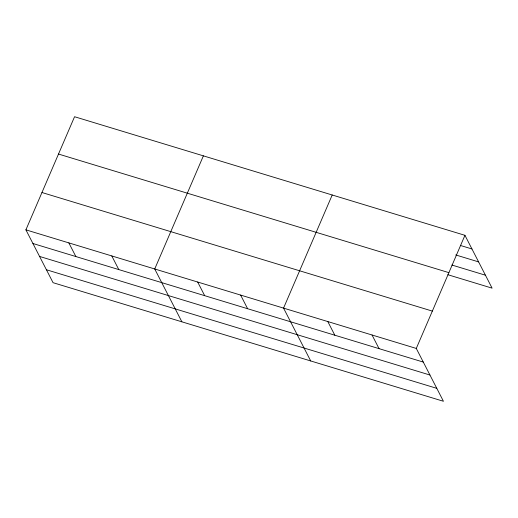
<?xml version="1.0" encoding="UTF-8"?>
<svg xmlns="http://www.w3.org/2000/svg" width="518" height="518" viewBox="0 0 518 518"><rect width="100%" height="100%" fill="white"/><g stroke="black" fill="none" stroke-linecap="round" stroke-linejoin="round"><path stroke-width="0.78" d="M25.9 229.843L416.284 348.439L443.44 401.275L53.056 282.686L25.9 229.843L74.56 116.725L464.944 235.314L492.1 288.157L447.856 274.715M203.386 155.853L154.727 268.978L181.883 321.82M332.213 194.988L283.553 308.113L310.709 360.955M416.284 348.439L464.944 235.314M460.515 245.493L471.963 248.964M455.723 254.947L478.606 261.901M451.89 265.028L485.457 275.22M58.502 154.053L448.886 272.643M41.958 192.515L432.342 311.104M32.919 243.499L423.303 362.088M39.562 256.436L429.946 375.026M46.413 269.755L436.797 388.345M372.041 334.997L379.059 348.653M327.797 321.555L334.816 335.211M240.611 295.072L247.63 308.728M197.669 282.025L204.688 295.681M111.784 255.937L118.803 269.593M68.842 242.89L75.861 256.546"/></g></svg>
